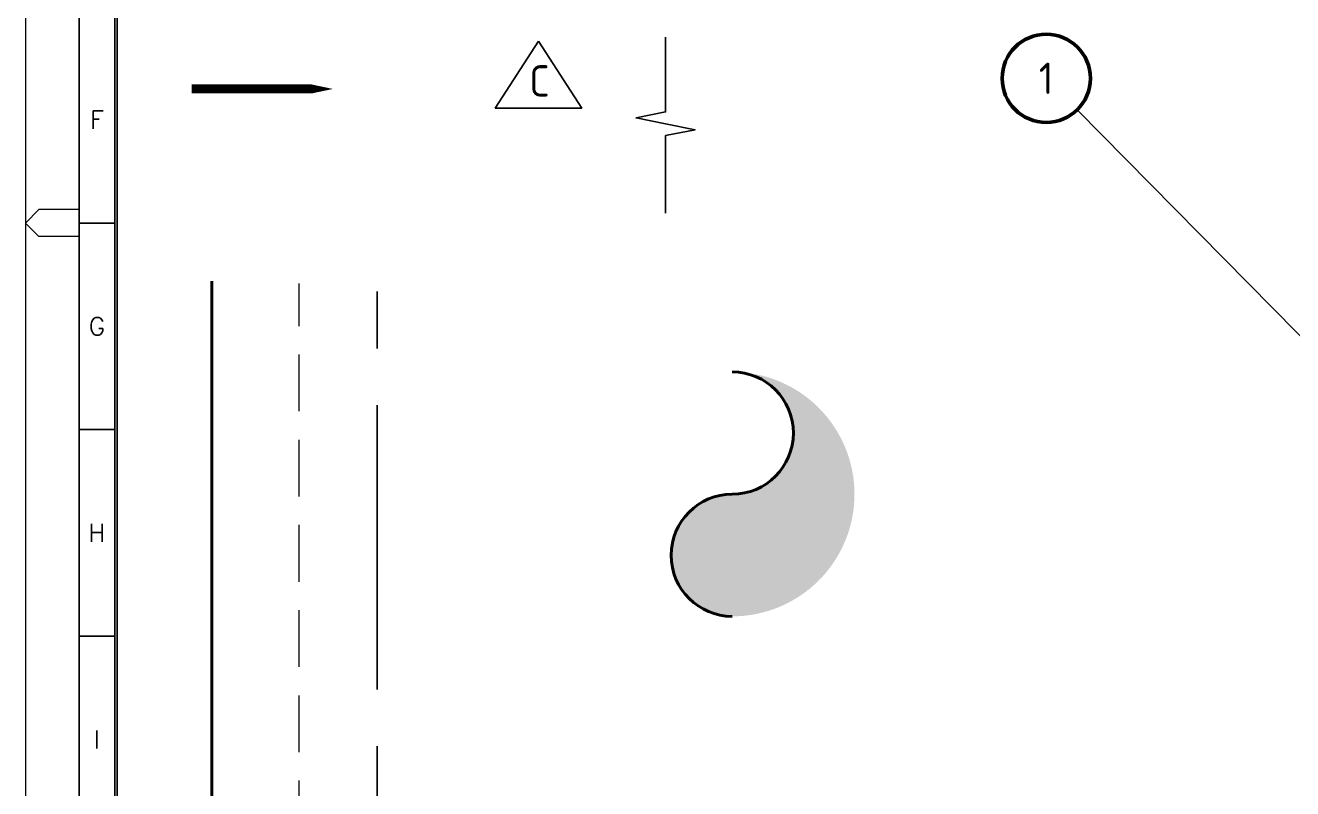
# Paper-space layout 'Layout1' of a CAD drawing. Header units: millimetres. Extents: x 0 to 420, y 0 to 297.
# Drawn here: x 0 to 141.6, y 85.3 to 170.6 of the extents above; entities that cross this region are included whole.
import ezdxf
from ezdxf.enums import TextEntityAlignment as Align

# ---------------------------------------------------------------- set-up
doc = ezdxf.new("R2010")
doc.units = ezdxf.units.MM
doc.linetypes.add('CENTER', pattern=[50.8, 31.75, -6.35, 6.35, -6.35])
doc.linetypes.add('HIDDEN', pattern=[9.525, 6.35, -3.175])
for name, color, linetype, lineweight in [('.DIMENSION', 6, 'Continuous', 25), ('.GENERAL ARRANGEMENT', 2, 'Continuous', 40), ('.HIDDEN', 8, 'HIDDEN', 0), ('.OUTLINE 3', 1, 'Continuous', 50), ('.TEXT', 2, 'Continuous', 20)]:
    doc.layers.add(name, color=color, linetype=linetype, lineweight=lineweight)
for name, color, linetype in [('.TITLE BLOCK ATTRIBUTES', 2, 'Continuous'), ('.TITLE BLOCK OUTLINE', 151, 'Continuous'), ('.TITLE BLOCK TEXT', 3, 'Continuous'), ('CL', 8, 'CENTER')]:
    doc.layers.add(name, color=color, linetype=linetype)
doc.layers.add('.TITLE PAGE OUTLINE', color=252, linetype='Continuous', plot=False)
doc.styles.add('ISO3098B', font='ISO3098B.SHX')
doc.styles.add('ISOCP', font='isocp.shx')
doc.styles.add('ROMANS', font='romans')
doc.styles.add('style1', font='FRABK.TTF')
doc.dimstyles.new('AP-L-A1', dxfattribs={"dimscale": 0, "dimtxt": 3.5, "dimasz": 3, "dimexe": 1, "dimexo": 1, "dimtad": 1, "dimdec": 0, "dimdsep": 46, "dimtxsty": 'ISOCP', "dimcen": 2.5, "dimclrd": 256, "dimclre": 256, "dimclrt": 50, "dimadec": 0, "dimazin": 0, "dimtfac": 1, "dimtdec": 0, "dimtmove": 0, "dimatfit": 3, "dimfxl": 10, "dimarcsym": 0})

# ---------------------------------------------------------------- blocks, each defined once
blk = doc.blocks.new('AP TITLE BLOCK A3')
at = {"layer": '.TITLE BLOCK OUTLINE'}
for p, q in [((6, 291), (6, 6)), ((10, 10), (10, 287)), ((10.25, 286.75), (10.25, 10.25)), ((10, 148.58), (10, 148.67)), ((10, 148.5), (6, 148.5)), ((10, 125.42), (6, 125.42)), ((10, 125.5), (10, 125.58)), ((10, 102.33), (6, 102.33)), ((10, 102.42), (10, 102.5))]:
    blk.add_line(p, q, dxfattribs=at)
at = {"layer": '.TITLE PAGE OUTLINE', "color": 170, "linetype": 'Continuous', "lineweight": 13}
for p, q in [((1.5, 150), (0, 148.5)), ((6, 150), (1.5, 150)), ((0, 148.5), (1.5, 147)), ((6, 147), (1.5, 147))]:
    blk.add_line(p, q, dxfattribs=at)
at = {"layer": '.TITLE PAGE OUTLINE', "linetype": 'Continuous', "lineweight": 0}
blk.add_3dface([(0, 0), (420, 0), (420, 297), (0, 297)], dxfattribs=at)
at = {"layer": '.TITLE BLOCK ATTRIBUTES', "style": 'style1'}
for tag, p in [('REVF', (12.75, 33)), ('00.00.06', (20.75, 33)), ('DRN6', (29.25, 33)), ('CHK6', (35.25, 33)), ('APP6', (41.25, 33)), ('REVE', (12.75, 29.5)), ('00.00.05', (20.75, 29.5)), ('DRN5', (29.25, 29.5)), ('CHK5', (35.25, 29.5)), ('APP5', (41.25, 29.5)), ('REVD', (12.75, 26)), ('00.00.04', (20.75, 26)), ('DRN4', (29.25, 26)), ('CHK4', (35.25, 26)), ('APP4', (41.25, 26)), ('REVC', (12.75, 22.5)), ('00.00.03', (20.75, 22.5)), ('DRN3', (29.25, 22.5)), ('CHK3', (35.25, 22.5)), ('APP3', (41.25, 22.5)), ('REVB', (12.75, 19)), ('00.00.02', (20.75, 19)), ('DRN2', (29.25, 19)), ('CHK2', (35.25, 19)), ('APP2', (41.25, 19)), ('REVA', (12.75, 15.5)), ('00.00.01', (20.75, 15.5)), ('DRN1', (29.25, 15.5)), ('CHK1', (35.25, 15.5)), ('APP1', (41.25, 15.5))]:
    blk.add_attdef(tag, text='', height=1.5, dxfattribs=at).set_placement(p, align=Align.MIDDLE_CENTER)
for tag, height, p in [('DESRP6', 1.5, (45.7, 33)), ('CLIENT', 3, (258.26, 31.25)), ('TITLE1', 3, (318.01, 31.25)), ('DESRP5', 1.5, (45.7, 29.5)), ('TITLE2', 3, (318.01, 26)), ('DESRP4', 1.5, (45.7, 26)), ('PROJ1', 3, (258.26, 24.75)), ('DESRP3', 1.5, (45.7, 22.5)), ('PROJ2', 3, (258.26, 20.25)), ('TITLE3', 3, (318.01, 20.87)), ('DESRP2', 1.5, (45.7, 19)), ('DESRP1', 1.5, (45.7, 15.5)), ('SHN', 3, (258.26, 13.75)), ('DRGNO.', 3, (318.01, 13.75)), ('A', 3, (404.58, 13.75))]:
    blk.add_attdef(tag, text='', height=height, dxfattribs=at).set_placement(p, align=Align.MIDDLE_LEFT)
at = {"layer": '.TITLE BLOCK ATTRIBUTES', "style": 'ROMANS'}
for tag, p in [('DRN', (248.76, 33)), ('CHK', (248.76, 29.5)), ('APP', (248.76, 26)), ('DATE', (248.76, 22.5)), ('SCALE', (248.76, 19)), ('TOL', (248.76, 15.5)), ('PGES', (248.76, 12))]:
    blk.add_attdef(tag, text='', height=1.5, dxfattribs=at).set_placement(p, align=Align.MIDDLE_RIGHT)
at = {"layer": '.TITLE BLOCK TEXT', "style": 'ROMANS'}
for s, p in [('F', (8, 160.04)), ('G', (8, 136.96)), ('H', (8, 113.87)), ('I', (8, 90.79))]:
    blk.add_text(s, height=2, dxfattribs=at).set_placement(p, align=Align.MIDDLE_CENTER)
blk = doc.blocks.new('grid')
at = {"color": 1}
blk.add_circle((0, 7.04), 7.04, dxfattribs=at)
at = {"color": 1, "style": 'ISO3098B'}
blk.add_attdef('1', text='', height=5, dxfattribs=at).set_placement((0, 7.04), align=Align.MIDDLE)

psp = doc.layouts.get("Layout1")

# ---------------------------------------------------------------- hatches: boundary and pattern name
at = {"layer": '.GENERAL ARRANGEMENT'}
h = psp.add_hatch(color=256, dxfattribs=at)
h.dxf.hatch_style = 1
h.paths.add_polyline_path([(78.97, 131.86, -1), (78.97, 118.2), (92.63, 118.2, 0.414214)])
h.paths.add_polyline_path([(92.63, 118.2), (78.97, 118.2, 1), (78.97, 104.55, 0.414214)])

# ---------------------------------------------------------------- linework, layer by layer
at = {"layer": '.DIMENSION'}
for points in [[(57.32, 168.82), (62.15, 161.34), (52.49, 161.34), (57.31, 168.82)], [(71.52, 169.26), (71.52, 160.91), (68.23, 160.25), (71.52, 159.59), (74.82, 158.93), (71.52, 158.27), (71.52, 149.61)]]:
    psp.add_lwpolyline(points, dxfattribs=at)
psp.add_lwpolyline([(34.36, 163.48, 0, 3, 0), (27.24, 163.48, 1, 1, 0), (18.57, 163.48, 1, 1, 0)], format="xyseb", dxfattribs=at)
at = {"layer": '.GENERAL ARRANGEMENT'}
psp.add_line((20.83, 41.99), (20.83, 141.99), dxfattribs=at)
psp.add_lwpolyline([(78.97, 104.55, -1), (78.97, 118.2, 1), (78.97, 131.86)], format="xyb", dxfattribs=at)
at = {"layer": '.HIDDEN'}
psp.add_line((30.59, 41.74), (30.59, 141.74), dxfattribs=at)
at = {"layer": 'CL'}
psp.add_line((39.32, 45.58), (39.32, 145.58), dxfattribs=at)

# ---------------------------------------------------------------- block references
at = {"layer": '.OUTLINE 3', "xscale": 0.7, "yscale": 0.7, "zscale": 0.7}
psp.add_blockref('grid', (114.05, 159.74), dxfattribs=at).add_auto_attribs({'1': '1'})
psp.add_blockref('AP TITLE BLOCK A3', (0, 0))

# ---------------------------------------------------------------- texts
at = {"layer": '.TEXT', "insert": (56.31, 166.13), "char_height": 3.5, "width": 40.4925, "attachment_point": 1, "style": 'ISOCP'}
psp.add_mtext('C', dxfattribs=at)

# ---------------------------------------------------------------- leaders
at = {"layer": '.OUTLINE 3'}
psp.add_leader([(150.69, 127.46), (117.51, 161.16)], dimstyle='AP-L-A1', override={"dimscale": 1, "dimasz": 4, "dimldrblk": 'Dot'}, dxfattribs=at)

doc.saveas('drawing.dxf')
